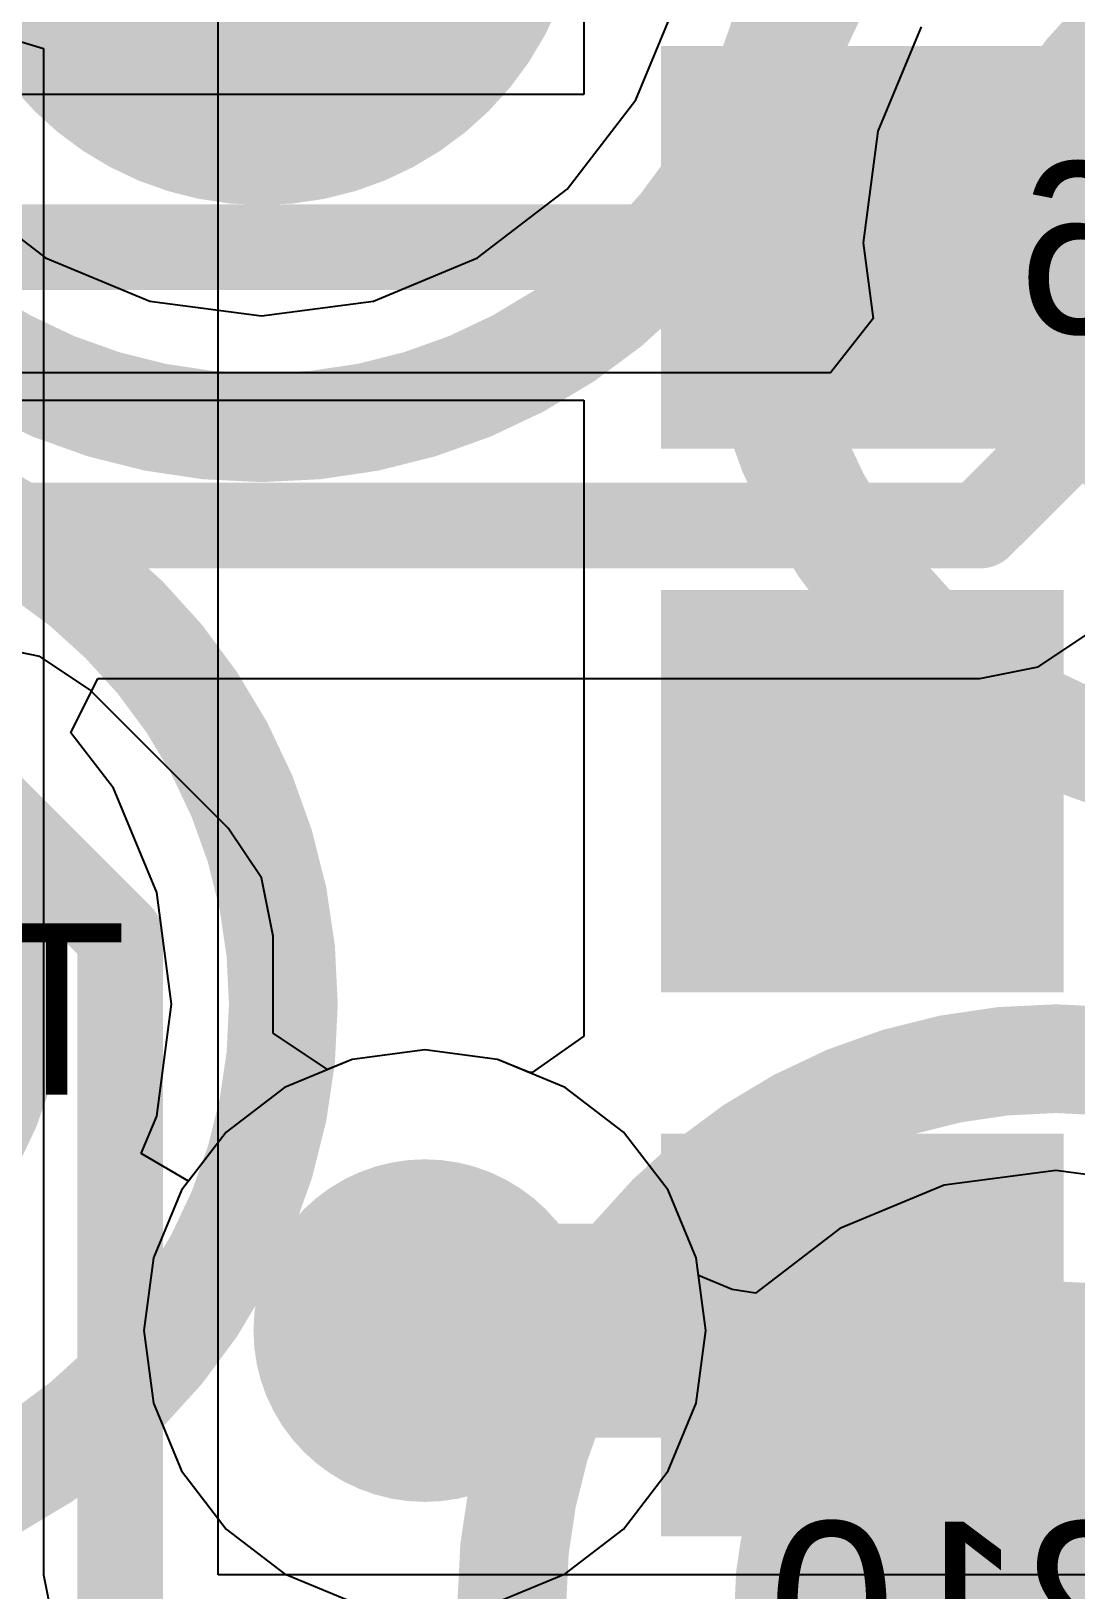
# Model space of a CAD drawing. Header units: millimetres. Extents: x 5 to 399, y 5 to 287.
# Drawn here: x 239.096 to 241.535, y 143.7 to 147.34 of the extents above; entities that cross this region are included whole.
import ezdxf

# ---------------------------------------------------------------- set-up
doc = ezdxf.new("R2010")
doc.units = ezdxf.units.MM
for name, color, linetype in [('BottomLayer', 5, 'Continuous'), ('BottomOverlay', 54, 'Continuous'), ('BottomPaste', 16, 'Continuous'), ('BottomSolder', 6, 'Continuous'), ('DrillDrawing', 1, 'Continuous'), ('DrillGuide', 244, 'Continuous'), ('MidLayer1', 16, 'Continuous'), ('MidLayer2', 76, 'Continuous'), ('MultiLayer', 9, 'Continuous'), ('TopLayer', 1, 'Continuous'), ('TopOverlay', 2, 'Continuous'), ('TopPaste', 8, 'Continuous'), ('TopSolder', 216, 'Continuous'), ('ViaHoleLayer', 16, 'Continuous')]:
    doc.layers.add(name, color=color, linetype=linetype)

# ---------------------------------------------------------------- blocks, each defined once
blk = doc.blocks.new('TP1_5MM_B_51')
at = {"layer": 'BottomLayer', "const_width": 0.75}
blk.add_lwpolyline([(-0.375, 0, 1), (0.375, 0, 1)], format="xyb", close=True, dxfattribs=at)
at = {"layer": 'BottomOverlay'}
for points, const_width in [([(1.27, 0, 1), (-1.27, 0, 1)], 0.254), ([(-1.3335, 0, 1), (-1.2065, 0, 1)], 0.127), ([(1.2065, 0, 1), (1.3335, 0, 1)], 0.127)]:
    blk.add_lwpolyline(points, format="xyb", close=True, dxfattribs=dict(at, const_width=const_width))
at = {"layer": 'BottomPaste', "const_width": 0.75}
blk.add_lwpolyline([(-0.375, 0, 1), (0.375, 0, 1)], format="xyb", close=True, dxfattribs=at)
at = {"layer": 'BottomSolder', "const_width": 0.75}
blk.add_lwpolyline([(-0.375, 0, 1), (0.375, 0, 1)], format="xyb", close=True, dxfattribs=at)
blk = doc.blocks.new('TP1_5MM_B_71')
at = {"layer": 'BottomLayer', "const_width": 0.75}
blk.add_lwpolyline([(-0.375, 0, 1), (0.375, 0, 1)], format="xyb", close=True, dxfattribs=at)
at = {"layer": 'BottomOverlay'}
for points, const_width in [([(1.27, 0, 1), (-1.27, 0, 1)], 0.254), ([(-1.3335, 0, 1), (-1.2065, 0, 1)], 0.127), ([(1.2065, 0, 1), (1.3335, 0, 1)], 0.127)]:
    blk.add_lwpolyline(points, format="xyb", close=True, dxfattribs=dict(at, const_width=const_width))
at = {"layer": 'BottomPaste', "const_width": 0.75}
blk.add_lwpolyline([(-0.375, 0, 1), (0.375, 0, 1)], format="xyb", close=True, dxfattribs=at)
at = {"layer": 'BottomSolder', "const_width": 0.75}
blk.add_lwpolyline([(-0.375, 0, 1), (0.375, 0, 1)], format="xyb", close=True, dxfattribs=at)
blk = doc.blocks.new('TP1_5MM_B_83')
at = {"layer": 'BottomLayer', "const_width": 0.75}
blk.add_lwpolyline([(-0.375, 0, 1), (0.375, 0, 1)], format="xyb", close=True, dxfattribs=at)
at = {"layer": 'BottomOverlay'}
for points, const_width in [([(1.27, 0, 1), (-1.27, 0, 1)], 0.254), ([(-1.3335, 0, 1), (-1.2065, 0, 1)], 0.127), ([(1.2065, 0, 1), (1.3335, 0, 1)], 0.127)]:
    blk.add_lwpolyline(points, format="xyb", close=True, dxfattribs=dict(at, const_width=const_width))
at = {"layer": 'BottomPaste', "const_width": 0.75}
blk.add_lwpolyline([(-0.375, 0, 1), (0.375, 0, 1)], format="xyb", close=True, dxfattribs=at)
at = {"layer": 'BottomSolder', "const_width": 0.75}
blk.add_lwpolyline([(-0.375, 0, 1), (0.375, 0, 1)], format="xyb", close=True, dxfattribs=at)
blk = doc.blocks.new('TP1_5MM_B_110')
at = {"layer": 'BottomLayer', "const_width": 0.75}
blk.add_lwpolyline([(-0.375, 0, 1), (0.375, 0, 1)], format="xyb", close=True, dxfattribs=at)
at = {"layer": 'BottomOverlay'}
for points, const_width in [([(1.27, 0, 1), (-1.27, 0, 1)], 0.254), ([(-1.3335, 0, 1), (-1.2065, 0, 1)], 0.127), ([(1.2065, 0, 1), (1.3335, 0, 1)], 0.127)]:
    blk.add_lwpolyline(points, format="xyb", close=True, dxfattribs=dict(at, const_width=const_width))
at = {"layer": 'BottomPaste', "const_width": 0.75}
blk.add_lwpolyline([(-0.375, 0, 1), (0.375, 0, 1)], format="xyb", close=True, dxfattribs=at)
at = {"layer": 'BottomSolder', "const_width": 0.75}
blk.add_lwpolyline([(-0.375, 0, 1), (0.375, 0, 1)], format="xyb", close=True, dxfattribs=at)
blk = doc.blocks.new('CON_SMD_50P_ERNI_154765_279')
at = {"layer": 'TopLayer'}
for points in [[(-8.49, 3.67), (-9.29, 3.67), (-8.49, 2.87), (-9.29, 2.87)], [(-7.22, 3.67), (-8.02, 3.67), (-7.22, 2.87), (-8.02, 2.87)], [(-5.95, 3.67), (-6.75, 3.67), (-5.95, 2.87), (-6.75, 2.87)]]:
    blk.add_solid(points, dxfattribs=at)
at = {"layer": 'TopOverlay', "const_width": 0.127}
for points in [[(-9.136, 3.4446, -0.414214), (-9.036, 3.5446)], [(-8.736, 3.5446, -0.414214), (-8.636, 3.4446)], [(-7.866, 3.4446, -0.414214), (-7.766, 3.5446)], [(-7.466, 3.5446, -0.414214), (-7.366, 3.4446)], [(-6.596, 3.4446, -0.414214), (-6.496, 3.5446)], [(-6.196, 3.5446, -0.414214), (-6.096, 3.4446)]]:
    blk.add_lwpolyline(points, format="xyb", dxfattribs=at)
for points in [[(-9.036, 3.5446), (-8.736, 3.5446)], [(-7.766, 3.5446), (-7.466, 3.5446)], [(-6.496, 3.5446), (-6.196, 3.5446)], [(-9.136, 3.4446), (-9.136, 2.9319)], [(-8.636, 3.4446), (-8.636, 2.9319)], [(-7.866, 3.4446), (-7.866, 2.9319)], [(-7.366, 3.4446), (-7.366, 2.9319)], [(-6.596, 3.4446), (-6.596, 2.9319)], [(-6.096, 3.4446), (-6.096, 2.9319)], [(-9.136, 2.9319), (-9.136, 2.8835)], [(-8.636, 2.9319), (-8.636, 2.8835)], [(-7.866, 2.9319), (-7.866, 2.8835)], [(-7.366, 2.9319), (-7.366, 2.8835)], [(-6.596, 2.9319), (-6.596, 2.8835)], [(-6.096, 2.9319), (-6.096, 2.8835)], [(-9.136, 2.8835), (-8.636, 2.8835)], [(-7.866, 2.8835), (-7.366, 2.8835)], [(-6.596, 2.8835), (-6.096, 2.8835)]]:
    blk.add_lwpolyline(points, dxfattribs=at)
at = {"layer": 'TopOverlay', "const_width": 0.0635}
for points in [[(-9.0677, 3.5446, 1), (-9.0042, 3.5446, 1)], [(-9.0678, 3.5446, 1), (-9.0043, 3.5446, 1)], [(-8.7677, 3.5446, 1), (-8.7042, 3.5446, 1)], [(-8.7677, 3.5446, 1), (-8.7042, 3.5446, 1)], [(-7.7977, 3.5446, 1), (-7.7342, 3.5446, 1)], [(-7.7978, 3.5446, 1), (-7.7343, 3.5446, 1)], [(-7.4977, 3.5446, 1), (-7.4342, 3.5446, 1)], [(-7.4977, 3.5446, 1), (-7.4342, 3.5446, 1)], [(-6.5277, 3.5446, 1), (-6.4642, 3.5446, 1)], [(-6.5278, 3.5446, 1), (-6.4643, 3.5446, 1)], [(-6.2277, 3.5446, 1), (-6.1642, 3.5446, 1)], [(-6.2277, 3.5446, 1), (-6.1642, 3.5446, 1)], [(-9.1678, 3.4446, 1), (-9.1043, 3.4446, 1)], [(-9.1678, 3.4446, 1), (-9.1043, 3.4446, 1)], [(-8.6677, 3.4446, 1), (-8.6042, 3.4446, 1)], [(-8.6677, 3.4446, 1), (-8.6042, 3.4446, 1)], [(-7.8978, 3.4446, 1), (-7.8343, 3.4446, 1)], [(-7.8978, 3.4446, 1), (-7.8343, 3.4446, 1)], [(-7.3977, 3.4446, 1), (-7.3342, 3.4446, 1)], [(-7.3977, 3.4446, 1), (-7.3342, 3.4446, 1)], [(-6.6278, 3.4446, 1), (-6.5643, 3.4446, 1)], [(-6.6278, 3.4446, 1), (-6.5643, 3.4446, 1)], [(-6.1277, 3.4446, 1), (-6.0642, 3.4446, 1)], [(-6.1277, 3.4446, 1), (-6.0642, 3.4446, 1)], [(-9.1678, 2.9319, 1), (-9.1043, 2.9319, 1)], [(-9.1678, 2.9319, 1), (-9.1043, 2.9319, 1)], [(-8.6677, 2.9319, 1), (-8.6042, 2.9319, 1)], [(-8.6677, 2.9319, 1), (-8.6042, 2.9319, 1)], [(-7.8978, 2.9319, 1), (-7.8343, 2.9319, 1)], [(-7.8978, 2.9319, 1), (-7.8343, 2.9319, 1)], [(-7.3977, 2.9319, 1), (-7.3342, 2.9319, 1)], [(-7.3977, 2.9319, 1), (-7.3342, 2.9319, 1)], [(-6.6278, 2.9319, 1), (-6.5643, 2.9319, 1)], [(-6.6278, 2.9319, 1), (-6.5643, 2.9319, 1)], [(-6.1277, 2.9319, 1), (-6.0642, 2.9319, 1)], [(-6.1277, 2.9319, 1), (-6.0642, 2.9319, 1)], [(-9.1678, 2.8835, 1), (-9.1043, 2.8835, 1)], [(-9.1678, 2.8835, 1), (-9.1043, 2.8835, 1)], [(-8.6677, 2.8835, 1), (-8.6042, 2.8835, 1)], [(-8.6677, 2.8835, 1), (-8.6042, 2.8835, 1)], [(-7.8978, 2.8835, 1), (-7.8343, 2.8835, 1)], [(-7.8978, 2.8835, 1), (-7.8343, 2.8835, 1)], [(-7.3977, 2.8835, 1), (-7.3342, 2.8835, 1)], [(-7.3977, 2.8835, 1), (-7.3342, 2.8835, 1)], [(-6.6278, 2.8835, 1), (-6.5643, 2.8835, 1)], [(-6.6278, 2.8835, 1), (-6.5643, 2.8835, 1)], [(-6.1277, 2.8835, 1), (-6.0642, 2.8835, 1)], [(-6.1277, 2.8835, 1), (-6.0642, 2.8835, 1)]]:
    blk.add_lwpolyline(points, format="xyb", close=True, dxfattribs=at)
at = {"layer": 'TopPaste'}
for points in [[(-8.49, 3.67), (-9.29, 3.67), (-8.49, 2.87), (-9.29, 2.87)], [(-7.22, 3.67), (-8.02, 3.67), (-7.22, 2.87), (-8.02, 2.87)], [(-5.95, 3.67), (-6.75, 3.67), (-5.95, 2.87), (-6.75, 2.87)]]:
    blk.add_solid(points, dxfattribs=at)
at = {"layer": 'TopSolder'}
for points in [[(-8.42, 3.74), (-9.36, 3.74), (-8.42, 2.8), (-9.36, 2.8)], [(-7.15, 3.74), (-8.09, 3.74), (-7.15, 2.8), (-8.09, 2.8)], [(-5.88, 3.74), (-6.82, 3.74), (-5.88, 2.8), (-6.82, 2.8)]]:
    blk.add_solid(points, dxfattribs=at)

msp = doc.modelspace()

# ---------------------------------------------------------------- linework, layer by layer
at = {"layer": 'BottomLayer'}
for p, q in [((240.5075, 147.1795), (240.6083, 147.4227)), ((241.1735, 147.3499), (241.0727, 147.1066)), ((240.3472, 146.9706), (240.5075, 147.1795)), ((241.0727, 147.1066), (241.0384, 146.8456)), ((238.9208, 146.9706), (239.1297, 146.8103)), ((240.1383, 146.8103), (240.3472, 146.9706)), ((241.0384, 146.8456), (241.0616, 146.6691)), ((239.1297, 146.8103), (239.3729, 146.7095)), ((239.895, 146.7095), (240.1383, 146.8103)), ((239.3729, 146.7095), (239.634, 146.6752)), ((239.634, 146.6752), (239.895, 146.7095)), ((241.0616, 146.6691), (240.9618, 146.5421)), ((240.9618, 146.5421), (238.7912, 146.5421)), ((241.447, 145.8555), (241.5627, 145.9329)), ((241.3104, 145.8283), (241.447, 145.8555)), ((239.189, 145.7013), (239.2516, 145.8283)), ((239.2516, 145.8283), (241.3104, 145.8283)), ((239.2883, 145.5719), (239.189, 145.7013)), ((239.3891, 145.3286), (239.2883, 145.5719)), ((239.4234, 145.0676), (239.3891, 145.3286)), ((239.3891, 144.8065), (239.4234, 145.0676)), ((240.015, 144.9612), (239.8453, 144.9389)), ((240.1847, 144.9389), (240.015, 144.9612)), ((239.8453, 144.9389), (239.6872, 144.8734)), ((240.3428, 144.8734), (240.1847, 144.9389)), ((239.6872, 144.8734), (239.5514, 144.7692)), ((240.4786, 144.7692), (240.3428, 144.8734)), ((239.3528, 144.7189), (239.3891, 144.8065)), ((239.5514, 144.7692), (239.4637, 144.6549)), ((240.5828, 144.6334), (240.4786, 144.7692)), ((239.4637, 144.6549), (239.3528, 144.7189)), ((241.4882, 144.6792), (241.2271, 144.6449)), ((241.7492, 144.6449), (241.4882, 144.6792)), ((240.6483, 144.4753), (240.5828, 144.6334)), ((241.2271, 144.6449), (240.9839, 144.5441)), ((240.9839, 144.5441), (240.7872, 144.3932)), ((240.6537, 144.4343), (240.6483, 144.4753)), ((240.7324, 144.4015), (240.6537, 144.4343)), ((240.7872, 144.3932), (240.7324, 144.4015))]:
    msp.add_line(p, q, dxfattribs=at)
at = {"layer": 'BottomLayer', "const_width": 0.2}
for points in [[(241.3104, 146.1852), (241.9708, 146.8456)], [(241.5644, 146.744), (241.666, 146.8456)], [(238.6434, 146.1852), (241.3104, 146.1852)]]:
    msp.add_lwpolyline(points, dxfattribs=at)
at = {"layer": 'BottomLayer'}
for points, const_width in [([(241.5144, 146.744, 1), (241.6144, 146.744, 1)], 0.1), ([(241.2604, 146.1852, 1), (241.3604, 146.1852, 1)], 0.1), ([(241.2604, 146.1852, 1), (241.3604, 146.1852, 1)], 0.1), ([(239.815, 144.3056, 1), (240.215, 144.3056, 1)], 0.4)]:
    msp.add_lwpolyline(points, format="xyb", close=True, dxfattribs=dict(at, const_width=const_width))
at = {"layer": 'DrillDrawing'}
for points, const_width in [([(240.269, 144.3056, 1), (239.761, 144.3056, 1)], 0.0508), ([(239.7483, 144.3056, 1), (239.7737, 144.3056, 1)], 0.0254), ([(240.2563, 144.3056, 1), (240.2817, 144.3056, 1)], 0.0254)]:
    msp.add_lwpolyline(points, format="xyb", close=True, dxfattribs=dict(at, const_width=const_width))
at = {"layer": 'DrillGuide', "const_width": 0.2}
msp.add_lwpolyline([(239.915, 144.3056, 1), (240.115, 144.3056, 1)], format="xyb", close=True, dxfattribs=at)
at = {"layer": 'MidLayer1'}
for p, q in [((239.5324, 143.7354), (239.5324, 154.0833)), ((238.9976, 147.3379), (239.1246, 147.2994)), ((239.1246, 147.2994), (239.1246, 143.7354)), ((239.1246, 143.7354), (239.1556, 143.5793)), ((242.7486, 143.7354), (239.5324, 143.7354))]:
    msp.add_line(p, q, dxfattribs=at)
at = {"layer": 'MidLayer1', "const_width": 0.4}
msp.add_lwpolyline([(239.815, 144.3056, 1), (240.215, 144.3056, 1)], format="xyb", close=True, dxfattribs=at)
at = {"layer": 'MidLayer2'}
for p, q in [((240.015, 144.9612), (239.8453, 144.9389)), ((240.1847, 144.9389), (240.015, 144.9612)), ((239.8453, 144.9389), (239.6872, 144.8734)), ((240.3428, 144.8734), (240.1847, 144.9389)), ((239.6872, 144.8734), (239.5514, 144.7692)), ((240.4786, 144.7692), (240.3428, 144.8734)), ((239.5514, 144.7692), (239.4472, 144.6334)), ((240.5828, 144.6334), (240.4786, 144.7692)), ((239.4472, 144.6334), (239.3817, 144.4753)), ((240.6483, 144.4753), (240.5828, 144.6334)), ((239.3817, 144.4753), (239.3594, 144.3056)), ((240.6706, 144.3056), (240.6483, 144.4753)), ((239.3594, 144.3056), (239.3817, 144.1359)), ((240.6483, 144.1359), (240.6706, 144.3056)), ((239.3817, 144.1359), (239.4472, 143.9778)), ((240.5828, 143.9778), (240.6483, 144.1359)), ((239.4472, 143.9778), (239.5514, 143.842)), ((240.4786, 143.842), (240.5828, 143.9778)), ((239.5514, 143.842), (239.6872, 143.7378)), ((240.3428, 143.7378), (240.4786, 143.842)), ((239.6872, 143.7378), (239.8453, 143.6723)), ((240.1847, 143.6723), (240.3428, 143.7378))]:
    msp.add_line(p, q, dxfattribs=at)
at = {"layer": 'MidLayer2', "const_width": 0.4}
msp.add_lwpolyline([(239.815, 144.3056, 1), (240.215, 144.3056, 1)], format="xyb", close=True, dxfattribs=at)
at = {"layer": 'MultiLayer', "const_width": 0.4}
msp.add_lwpolyline([(239.815, 144.3056, 1), (240.215, 144.3056, 1)], format="xyb", close=True, dxfattribs=at)
at = {"layer": 'TopLayer'}
for p, q in [((240.3864, 148.7252), (240.3864, 147.1921)), ((240.3864, 147.1921), (239.0324, 147.1921)), ((238.8165, 146.4783), (240.3864, 146.4783)), ((240.3864, 146.4783), (240.3864, 144.9928)), ((239.1166, 145.8799), (238.9801, 145.9071)), ((239.2324, 145.8025), (239.1166, 145.8799)), ((239.5561, 145.4788), (239.2324, 145.8025)), ((239.6335, 145.363), (239.5561, 145.4788)), ((239.6607, 145.2265), (239.6335, 145.363)), ((239.6607, 144.9998), (239.6607, 145.2265)), ((239.7877, 144.915), (239.6607, 144.9998)), ((240.015, 144.9612), (239.8453, 144.9389)), ((240.1847, 144.9389), (240.015, 144.9612)), ((240.3864, 144.9928), (240.2657, 144.9083)), ((239.8453, 144.9389), (239.7877, 144.915)), ((240.2594, 144.9079), (240.1847, 144.9389)), ((240.2657, 144.9083), (240.2594, 144.9079))]:
    msp.add_line(p, q, dxfattribs=at)
for points, const_width in [([(238.6687, 146.8352), (241.0364, 146.8352)], 0.2), ([(238.9801, 145.5502), (239.3038, 145.2265)], 0.2), ([(239.3038, 142.8681), (239.3038, 145.2265)], 0.2), ([(240.015, 144.3056), (241.026, 144.3056)], 0.5)]:
    msp.add_lwpolyline(points, dxfattribs=dict(at, const_width=const_width))
for points, const_width in [([(240.9864, 146.8352, 1), (241.0864, 146.8352, 1)], 0.1), ([(239.2538, 145.2265, 1), (239.3538, 145.2265, 1)], 0.1), ([(239.2538, 145.2265, 1), (239.3538, 145.2265, 1)], 0.1), ([(239.815, 144.3056, 1), (240.215, 144.3056, 1)], 0.4), ([(239.89, 144.3056, 1), (240.14, 144.3056, 1)], 0.25), ([(240.901, 144.3056, 1), (241.151, 144.3056, 1)], 0.25)]:
    msp.add_lwpolyline(points, format="xyb", close=True, dxfattribs=dict(at, const_width=const_width))
at = {"layer": 'ViaHoleLayer', "const_width": 0.2}
msp.add_lwpolyline([(239.915, 144.3056, 1), (240.115, 144.3056, 1)], format="xyb", close=True, dxfattribs=at)

# ---------------------------------------------------------------- block references
at = {"rotation": 90}
for name, p in [('CON_SMD_50P_ERNI_154765_279', (244.3064, 153.1852)), ('TP1_5MM_B_83', (239.634, 147.6838)), ('TP1_5MM_B_71', (242.047, 146.8456)), ('TP1_5MM_B_51', (241.4882, 143.6706))]:
    msp.add_blockref(name, p, dxfattribs=at)
msp.add_blockref('TP1_5MM_B_110', (238.4148, 145.0676))

# ---------------------------------------------------------------- texts
at = {"layer": 'BottomOverlay', "text_generation_flag": 2}
for s, p in [('TP206', (242.9764, 146.6342)), ('TP518', (239.3188, 144.8562)), ('TP210', (242.3922, 143.4592))]:
    msp.add_text(s, height=0.4, dxfattribs=at).set_placement(p)

doc.saveas('drawing.dxf')
